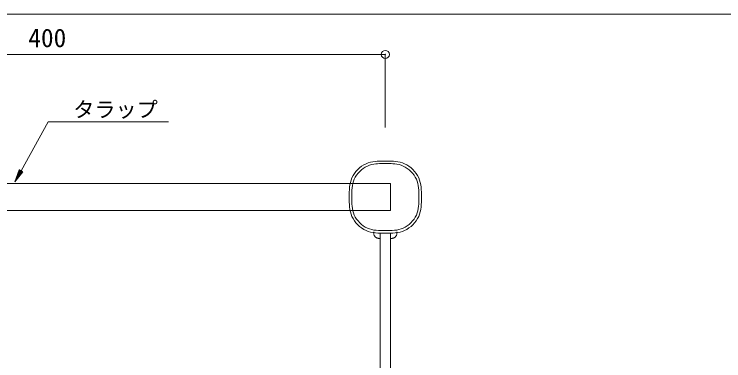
# Model space of a CAD drawing. Units: millimetres at full size, sheet at 1:6; details may follow other scales. Extents: x -1207 to 1226, y -853 to 852.
# Drawn here: x -17.3 to 402.5, y -223.3 to -18.1 of the extents above; entities that cross this region are included whole.
import ezdxf
from ezdxf.enums import TextEntityAlignment as Align

# ---------------------------------------------------------------- set-up
doc = ezdxf.new("R2010")
doc.units = ezdxf.units.MM
doc.header["$LTSCALE"] = 6
doc.header["$PDMODE"] = 32
doc.header["$PDSIZE"] = 4.8
for name, color, linetype, lineweight in [('0-0_WAKU', 7, 'Continuous', 9), ('0-2_SUNPO', 7, 'Continuous', 9), ('0-B', 134, 'Continuous', 9)]:
    doc.layers.add(name, color=color, linetype=linetype, lineweight=lineweight)
doc.styles.add('ＭＳ ゴシック', font='')
doc.styles.get('ＭＳ ゴシック').set_extended_font_data('MS Gothic')

msp = doc.modelspace()

# ---------------------------------------------------------------- linework, layer by layer
at = {"layer": '0-0_WAKU'}
for p, q in [((-1204.75, -18.143), (2.25, -18.143)), ((2.25, -18.143), (1209.25, -18.143))]:
    msp.add_line(p, q, dxfattribs=at)
at = {"layer": '0-2_SUNPO'}
for p, q in [((-197.75, -41.984), (202.25, -41.984)), ((202.25, -41.984), (202.25, -85.26)), ((-14.408, -110.179), (-16.948, -117.346)), ((-16.948, -117.346), (-12.221, -111.39)), ((-15.536, -113.363), (-13.787, -113.363)), ((-15.519, -113.313), (-13.747, -113.313)), ((-15.501, -113.263), (-13.707, -113.263)), ((-15.483, -113.213), (-13.668, -113.213)), ((-15.465, -113.163), (-13.628, -113.163)), ((-15.448, -113.113), (-13.588, -113.113)), ((-15.43, -113.063), (-13.549, -113.063)), ((-15.412, -113.013), (-13.509, -113.013)), ((-15.395, -112.963), (-13.469, -112.963)), ((-15.377, -112.913), (-13.43, -112.913)), ((-15.359, -112.863), (-13.39, -112.863)), ((-15.342, -112.813), (-13.35, -112.813)), ((-15.324, -112.763), (-13.311, -112.763)), ((-15.306, -112.713), (-13.271, -112.713)), ((-15.288, -112.663), (-13.231, -112.663)), ((-15.271, -112.613), (-13.191, -112.613)), ((-15.253, -112.563), (-13.152, -112.563)), ((-15.235, -112.513), (-13.112, -112.513)), ((-15.218, -112.463), (-13.072, -112.463)), ((-15.2, -112.413), (-13.033, -112.413)), ((-15.182, -112.363), (-12.993, -112.363)), ((-15.164, -112.313), (-12.953, -112.313)), ((-15.146, -112.263), (-12.914, -112.263)), ((-15.129, -112.213), (-12.874, -112.213)), ((-15.111, -112.163), (-12.834, -112.163)), ((-15.093, -112.113), (-12.795, -112.113)), ((-15.076, -112.063), (-12.755, -112.063)), ((-15.058, -112.013), (-12.715, -112.013)), ((-15.04, -111.963), (-12.676, -111.963)), ((-15.022, -111.913), (-12.636, -111.913)), ((-15.005, -111.863), (-12.596, -111.863)), ((-14.987, -111.813), (-12.556, -111.813)), ((-14.969, -111.763), (-12.517, -111.763)), ((-14.952, -111.713), (-12.477, -111.713)), ((-14.934, -111.663), (-12.438, -111.663)), ((-14.916, -111.613), (-12.398, -111.613)), ((-14.898, -111.563), (-12.358, -111.563)), ((-14.881, -111.513), (-12.318, -111.513)), ((-14.863, -111.463), (-12.279, -111.463)), ((-14.845, -111.413), (-12.239, -111.413)), ((-14.827, -111.363), (-12.271, -111.363)), ((-14.81, -111.313), (-12.361, -111.313)), ((-14.792, -111.263), (-12.452, -111.263)), ((-14.774, -111.213), (-12.542, -111.213)), ((-14.757, -111.163), (-12.632, -111.163)), ((-14.739, -111.113), (-12.723, -111.113)), ((-14.721, -111.063), (-12.813, -111.063)), ((-14.703, -111.013), (-12.903, -111.013)), ((-14.686, -110.963), (-12.993, -110.963)), ((-14.668, -110.913), (-13.084, -110.913)), ((-14.65, -110.863), (-13.174, -110.863)), ((-14.633, -110.813), (-13.264, -110.813)), ((-14.615, -110.763), (-13.355, -110.763)), ((-14.597, -110.713), (-13.445, -110.713)), ((-14.579, -110.663), (-13.535, -110.663)), ((-14.562, -110.613), (-13.625, -110.613)), ((-14.544, -110.563), (-13.716, -110.563)), ((-14.526, -110.513), (-13.806, -110.513)), ((-14.509, -110.463), (-13.896, -110.463)), ((-14.491, -110.413), (-13.987, -110.413)), ((-14.473, -110.363), (-14.077, -110.363)), ((-14.455, -110.313), (-14.167, -110.313)), ((-14.438, -110.263), (-14.257, -110.263)), ((-14.42, -110.213), (-14.348, -110.213)), ((-12.221, -111.39), (-14.408, -110.179)), ((-16.936, -117.313), (-16.922, -117.313)), ((-16.919, -117.263), (-16.882, -117.263)), ((-16.901, -117.213), (-16.843, -117.213)), ((-16.883, -117.163), (-16.803, -117.163)), ((-16.866, -117.113), (-16.763, -117.113)), ((-16.848, -117.063), (-16.724, -117.063)), ((-16.83, -117.013), (-16.684, -117.013)), ((-16.812, -116.963), (-16.644, -116.963)), ((-16.795, -116.913), (-16.605, -116.913)), ((-16.777, -116.863), (-16.565, -116.863)), ((-16.759, -116.813), (-16.525, -116.813)), ((-16.742, -116.763), (-16.485, -116.763)), ((-16.724, -116.713), (-16.446, -116.713)), ((-16.706, -116.663), (-16.406, -116.663)), ((-16.688, -116.613), (-16.366, -116.613)), ((-16.671, -116.563), (-16.327, -116.563)), ((-16.653, -116.513), (-16.287, -116.513)), ((-16.635, -116.463), (-16.247, -116.463)), ((-16.617, -116.413), (-16.208, -116.413)), ((-16.6, -116.363), (-16.168, -116.363)), ((-16.582, -116.313), (-16.128, -116.313)), ((-16.564, -116.263), (-16.089, -116.263)), ((-16.547, -116.213), (-16.049, -116.213)), ((-16.529, -116.163), (-16.009, -116.163)), ((-16.511, -116.113), (-15.97, -116.113)), ((-16.493, -116.063), (-15.93, -116.063)), ((-16.476, -116.013), (-15.89, -116.013)), ((-16.458, -115.963), (-15.85, -115.963)), ((-16.44, -115.913), (-15.811, -115.913)), ((-16.423, -115.863), (-15.771, -115.863)), ((-16.405, -115.813), (-15.731, -115.813)), ((-16.387, -115.763), (-15.692, -115.763)), ((-16.369, -115.713), (-15.652, -115.713)), ((-16.352, -115.663), (-15.612, -115.663)), ((-16.334, -115.613), (-15.573, -115.613)), ((-16.316, -115.563), (-15.533, -115.563)), ((-16.299, -115.513), (-15.493, -115.513)), ((-16.281, -115.463), (-15.454, -115.463)), ((-16.263, -115.413), (-15.414, -115.413)), ((-16.245, -115.363), (-15.374, -115.363)), ((-16.228, -115.313), (-15.335, -115.313)), ((-16.21, -115.263), (-15.295, -115.263)), ((-16.192, -115.213), (-15.255, -115.213)), ((-16.174, -115.163), (-15.215, -115.163)), ((-16.157, -115.113), (-15.176, -115.113)), ((-16.139, -115.063), (-15.136, -115.063)), ((-16.121, -115.013), (-15.096, -115.013)), ((-16.104, -114.963), (-15.057, -114.963)), ((-16.086, -114.913), (-15.017, -114.913)), ((-16.068, -114.863), (-14.977, -114.863)), ((-16.05, -114.813), (-14.938, -114.813)), ((-16.033, -114.763), (-14.898, -114.763)), ((-16.015, -114.713), (-14.858, -114.713)), ((-15.997, -114.663), (-14.819, -114.663)), ((-15.98, -114.613), (-14.779, -114.613)), ((-15.962, -114.563), (-14.739, -114.563)), ((-15.944, -114.513), (-14.7, -114.513)), ((-15.926, -114.463), (-14.66, -114.463)), ((-15.909, -114.413), (-14.62, -114.413)), ((-15.891, -114.363), (-14.58, -114.363)), ((-15.873, -114.313), (-14.541, -114.313)), ((-15.855, -114.263), (-14.501, -114.263)), ((-15.838, -114.213), (-14.461, -114.213)), ((-15.82, -114.163), (-14.422, -114.163)), ((-15.802, -114.113), (-14.382, -114.113)), ((-15.785, -114.063), (-14.342, -114.063)), ((-15.767, -114.013), (-14.303, -114.013)), ((-15.749, -113.963), (-14.263, -113.963)), ((-15.731, -113.913), (-14.223, -113.913)), ((-15.714, -113.863), (-14.184, -113.863)), ((-15.696, -113.813), (-14.144, -113.813)), ((-15.678, -113.763), (-14.104, -113.763)), ((-15.661, -113.713), (-14.065, -113.713)), ((-15.643, -113.663), (-14.025, -113.663)), ((-15.625, -113.613), (-13.985, -113.613)), ((-15.607, -113.563), (-13.946, -113.563)), ((-15.59, -113.513), (-13.906, -113.513)), ((-15.572, -113.463), (-13.866, -113.463)), ((-15.554, -113.413), (-13.826, -113.413))]:
    msp.add_line(p, q, dxfattribs=at)
msp.add_lwpolyline([(-13.315, -110.785), (2.687, -81.892), (73.921, -81.892)], dxfattribs=at)
msp.add_point((202.25, -41.984), dxfattribs=at)
at = {"layer": '0-B'}
for points in [[(181.289, -119.132), (181.572, -117.725), (181.968, -116.343), (182.494, -114.992), (183.163, -113.677), (183.968, -112.412), (184.893, -111.21), (185.925, -110.086), (187.049, -109.054), (188.251, -108.129), (189.517, -107.324), (190.831, -106.654), (192.178, -106.128), (193.533, -105.733), (194.868, -105.45), (196.156, -105.26), (197.368, -105.145), (198.479, -105.086), (199.461, -105.064), (202.25, -105.061)], [(182.762, -119.644), (183.025, -118.335), (183.393, -117.05), (183.882, -115.794), (184.504, -114.572), (185.252, -113.396), (186.113, -112.278), (187.072, -111.233), (188.117, -110.274), (189.235, -109.413), (190.411, -108.665), (191.633, -108.042), (192.886, -107.553), (194.146, -107.186), (195.387, -106.923), (196.584, -106.746), (197.711, -106.639), (198.744, -106.584), (199.657, -106.564), (202.25, -106.561)], [(202.25, -105.061), (204.216, -105.061), (205.04, -105.064), (206.021, -105.086), (207.132, -105.145), (208.345, -105.26), (209.633, -105.45), (210.967, -105.733), (212.322, -106.128), (213.669, -106.654), (214.984, -107.324), (216.249, -108.129), (217.451, -109.054), (218.575, -110.086), (219.607, -111.21), (220.533, -112.412), (221.337, -113.677), (222.007, -114.992), (222.533, -116.343), (222.928, -117.725), (223.211, -119.132), (223.401, -120.562), (223.516, -122.009), (223.575, -123.469), (223.597, -124.938), (223.6, -126.411), (223.597, -127.884), (223.575, -129.353), (223.516, -130.813), (223.401, -132.26), (223.211, -133.69), (222.928, -135.097), (222.533, -136.479), (222.007, -137.83), (221.337, -139.145), (220.533, -140.41), (219.607, -141.612), (218.575, -142.736), (217.451, -143.768), (216.249, -144.693)], [(202.25, -106.561), (204.077, -106.561), (204.844, -106.564), (205.756, -106.584), (206.789, -106.639), (207.917, -106.746), (209.114, -106.923), (210.355, -107.186), (211.615, -107.553), (212.867, -108.042), (214.089, -108.665), (215.266, -109.413), (216.383, -110.274), (217.428, -111.233), (218.388, -112.278), (219.248, -113.396), (219.996, -114.572), (220.619, -115.794), (221.108, -117.05), (221.475, -118.335), (221.739, -119.644), (221.915, -120.973), (222.022, -122.318), (222.077, -123.676), (222.097, -125.041), (222.1, -126.411), (222.097, -127.781), (222.077, -129.146), (222.022, -130.504), (221.915, -131.849), (221.739, -133.178), (221.475, -134.487), (221.108, -135.772), (220.619, -137.028), (219.996, -138.25), (219.248, -139.426), (218.388, -140.544), (217.428, -141.589), (216.383, -142.548), (215.266, -143.409)], [(216.249, -144.693), (214.984, -145.498), (213.669, -146.168), (212.318, -146.694), (210.937, -147.089), (209.529, -147.372), (208.099, -147.562), (206.652, -147.677), (205.192, -147.736), (203.724, -147.758), (202.25, -147.761), (200.777, -147.758), (199.308, -147.736), (197.848, -147.677), (196.401, -147.562), (194.972, -147.372), (193.564, -147.089), (192.182, -146.694), (190.831, -146.168), (189.517, -145.498), (188.251, -144.693), (187.049, -143.768), (185.925, -142.736), (184.893, -141.612), (183.968, -140.41), (183.163, -139.145), (182.494, -137.83), (181.968, -136.479), (181.572, -135.097), (181.289, -133.69), (181.1, -132.26), (180.984, -130.813), (180.925, -129.353), (180.904, -127.884), (180.9, -126.411), (180.904, -124.938), (180.925, -123.469), (180.984, -122.009), (181.1, -120.562), (181.289, -119.132)], [(215.266, -143.409), (214.089, -144.157), (212.867, -144.78), (211.611, -145.269), (210.326, -145.636), (209.018, -145.899), (207.688, -146.076), (206.343, -146.183), (204.986, -146.238), (203.62, -146.258), (202.25, -146.261), (200.881, -146.258), (199.515, -146.238), (198.157, -146.183), (196.812, -146.076), (195.483, -145.899), (194.174, -145.636), (192.89, -145.269), (191.633, -144.78), (190.411, -144.157), (189.235, -143.409), (188.117, -142.548), (187.072, -141.589), (186.113, -140.544), (185.252, -139.426), (184.504, -138.25), (183.882, -137.028), (183.393, -135.772), (183.025, -134.487), (182.762, -133.178), (182.586, -131.849), (182.478, -130.504), (182.424, -129.146), (182.403, -127.781), (182.4, -126.411), (182.403, -125.041), (182.424, -123.676), (182.478, -122.318), (182.586, -120.973), (182.762, -119.644)], [(199.251, -150.879), (198.898, -150.879), (198.75, -150.879), (198.573, -150.875), (198.374, -150.864), (198.156, -150.844), (197.925, -150.81), (197.685, -150.759), (197.442, -150.688), (197.2, -150.593), (196.964, -150.473), (196.736, -150.329), (196.521, -150.162), (196.319, -149.977), (196.133, -149.775), (195.967, -149.559), (195.823, -149.332), (195.702, -149.096), (195.608, -148.854), (195.537, -148.611), (195.486, -148.371), (195.452, -148.14), (195.431, -147.922), (195.421, -147.723), (195.417, -147.546), (195.416, -147.045)], [(199.25, -147.761), (199.25, -147.813), (199.25, -148.179), (199.25, -149.173), (199.25, -151.108), (199.25, -154.298), (199.25, -159.057), (199.25, -165.698), (199.25, -174.536), (199.25, -185.727), (199.25, -198.801), (199.25, -213.13), (199.25, -228.086)], [(209.084, -147.046), (209.084, -147.399), (209.084, -147.547), (209.08, -147.723), (209.069, -147.922), (209.049, -148.14), (209.015, -148.371), (208.964, -148.611), (208.893, -148.854), (208.798, -149.096), (208.678, -149.332), (208.534, -149.56), (208.367, -149.775), (208.182, -149.977), (207.98, -150.163), (207.764, -150.329), (207.537, -150.473), (207.301, -150.594), (207.059, -150.688), (206.816, -150.759), (206.576, -150.81), (206.345, -150.844), (206.127, -150.865), (205.928, -150.875), (205.751, -150.879), (205.25, -150.88)], [(205.25, -147.761), (205.25, -147.813), (205.25, -148.179), (205.25, -149.173), (205.25, -151.108), (205.25, -154.298), (205.25, -159.057), (205.25, -165.698), (205.25, -174.536), (205.25, -185.727), (205.25, -198.801), (205.25, -213.13), (205.25, -228.086)]]:
    msp.add_lwpolyline(points, dxfattribs=at)
msp.add_lwpolyline([(205.25, -118.411), (205.25, -134.411), (-200.75, -134.411), (-200.75, -118.411)], close=True, dxfattribs=at)

# ---------------------------------------------------------------- texts
at = {"layer": '0-2_SUNPO', "style": 'ＭＳ ゴシック'}
for s, height, p in [('400', 11, (-9, -40.984)), ('タラップ', 9.164, (17.615, -81.892))]:
    msp.add_text(s, height=height, dxfattribs=at).set_placement(p, align=Align.BOTTOM_LEFT)

doc.saveas('drawing.dxf')
